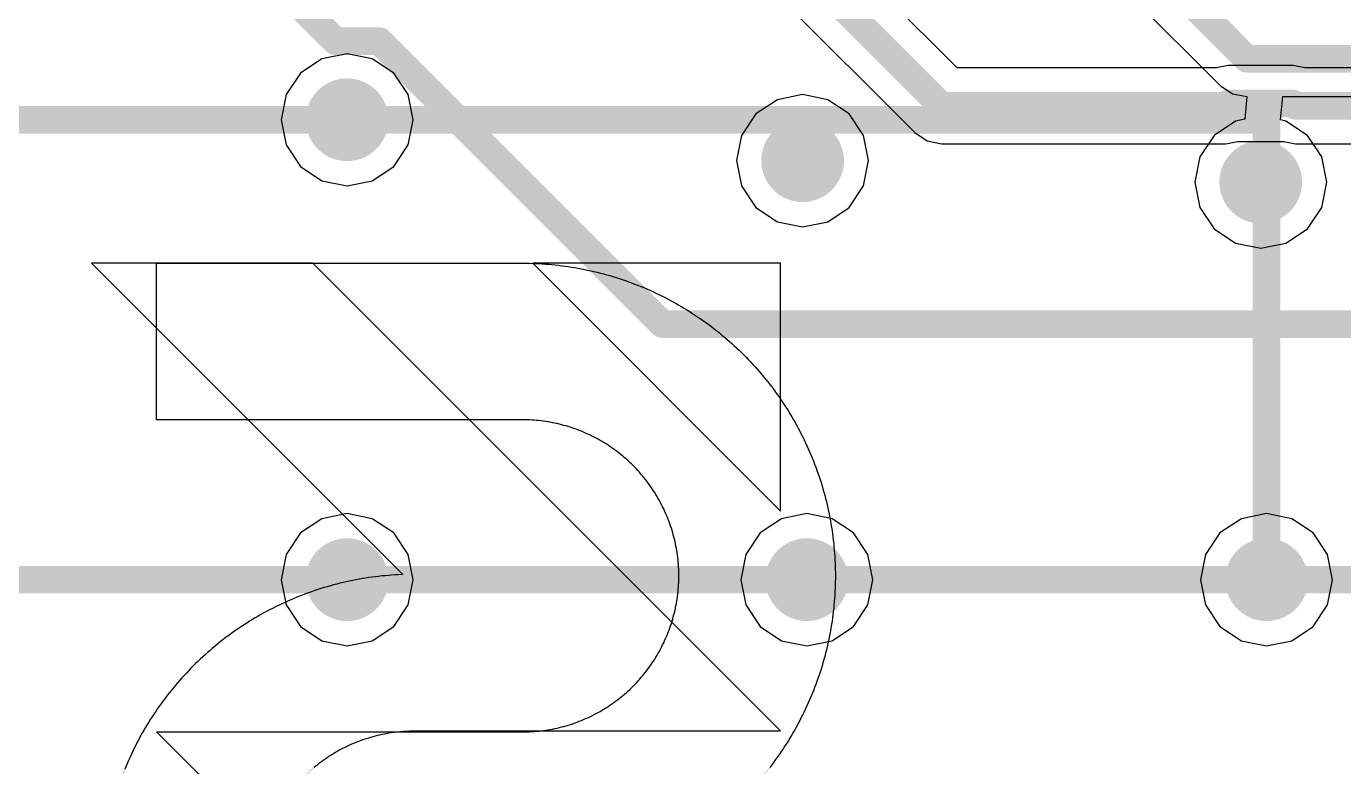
# Model space of a CAD drawing. Extents: x 17 to 262, y 47 to 156.
# Drawn here: x 118.26 to 125.42, y 51.48 to 55.51 of the extents above; entities that cross this region are included whole.
import ezdxf

# ---------------------------------------------------------------- set-up
doc = ezdxf.new("R2010")
doc.units = 0
doc.layers.get('0').update_dxf_attribs({"linetype": 'CONTINUOUS'})
for name, color, linetype in [('BOTTOMLAYER', 5, 'CONTINUOUS'), ('BOTTOMOVERLAY', 54, 'CONTINUOUS'), ('BOTTOMSOLDER', 6, 'CONTINUOUS'), ('MIDLAYER1', 16, 'CONTINUOUS'), ('MIDLAYER2', 76, 'CONTINUOUS'), ('MULTILAYER', 9, 'CONTINUOUS'), ('TOPLAYER', 1, 'CONTINUOUS'), ('TOPOVERLAY', 2, 'CONTINUOUS'), ('VIAHOLELAYER', 16, 'CONTINUOUS')]:
    doc.layers.add(name, color=color, linetype=linetype)

# ---------------------------------------------------------------- blocks, each defined once
blk = doc.blocks.new('3DR_SMALL_B_1')
at = {"layer": 'BOTTOMOVERLAY'}
for p, q in [((-3.4876, 0.1447), (-3.4979, 0.1375)), ((-3.4775, 0.1521), (-3.4876, 0.1447)), ((-3.4674, 0.1597), (-3.4775, 0.1521)), ((-3.4575, 0.1674), (-3.4674, 0.1597)), ((-3.4476, 0.1753), (-3.4575, 0.1674)), ((-3.4379, 0.1833), (-3.4476, 0.1753)), ((-2.4369, 0.1275), (-2.4296, 0.1437)), ((-2.4296, 0.1437), (-2.4224, 0.16)), ((-2.4224, 0.16), (-2.4154, 0.1764)), ((-2.4154, 0.1764), (-2.4086, 0.1929)), ((-3.6061, 0.0736), (-3.6175, 0.0681)), ((-3.5949, 0.0792), (-3.6061, 0.0736)), ((-3.5838, 0.085), (-3.5949, 0.0792)), ((-3.5727, 0.091), (-3.5838, 0.085)), ((-3.5617, 0.0972), (-3.5727, 0.091)), ((-3.5508, 0.1035), (-3.5617, 0.0972)), ((-3.5401, 0.11), (-3.5508, 0.1035)), ((-3.5294, 0.1166), (-3.5401, 0.11)), ((-3.5188, 0.1234), (-3.5294, 0.1166)), ((-3.5083, 0.1304), (-3.5188, 0.1234)), ((-3.4979, 0.1375), (-3.5083, 0.1304)), ((-2.4679, 0.0633), (-2.4599, 0.0792)), ((-2.4599, 0.0792), (-2.4521, 0.0952)), ((-2.4521, 0.0952), (-2.4444, 0.1113)), ((-2.4444, 0.1113), (-2.4369, 0.1275)), ((-3.82, 0.0012), (-3.8324, -0.0011)), ((-3.8077, 0.0037), (-3.82, 0.0012)), ((-3.7954, 0.0064), (-3.8077, 0.0037)), ((-3.7832, 0.0093), (-3.7954, 0.0064)), ((-3.771, 0.0123), (-3.7832, 0.0093)), ((-3.7588, 0.0156), (-3.771, 0.0123)), ((-3.7467, 0.019), (-3.7588, 0.0156)), ((-3.7346, 0.0225), (-3.7467, 0.019)), ((-3.7226, 0.0263), (-3.7346, 0.0225)), ((-3.7107, 0.0303), (-3.7226, 0.0263)), ((-3.6988, 0.0344), (-3.7107, 0.0303)), ((-3.687, 0.0387), (-3.6988, 0.0344)), ((-3.6752, 0.0431), (-3.687, 0.0387)), ((-3.6635, 0.0478), (-3.6752, 0.0431)), ((-3.6519, 0.0526), (-3.6635, 0.0478)), ((-3.6403, 0.0576), (-3.6519, 0.0526)), ((-3.6289, 0.0627), (-3.6403, 0.0576)), ((-3.6175, 0.0681), (-3.6289, 0.0627)), ((-2.5104, -0.015), (-2.5016, 0.0005)), ((-2.5016, 0.0005), (-2.4929, 0.0161)), ((-2.4929, 0.0161), (-2.4844, 0.0317)), ((-2.4844, 0.0317), (-2.4761, 0.0475)), ((-2.4761, 0.0475), (-2.4679, 0.0633)), ((-3.9811, -0.0145), (-5.9732, -0.0145)), ((-5.9732, -0.0145), (-3.4313, -2.5565)), ((-3.97, -0.0144), (-3.9811, -0.0145)), ((-3.9811, -0.0145), (-3.9811, -0.0145)), ((-3.9811, -0.0145), (-3.9811, -0.0145)), ((-3.9574, -0.0141), (-3.97, -0.0144)), ((-3.9449, -0.0136), (-3.9574, -0.0141)), ((-3.9323, -0.013), (-3.9449, -0.0136)), ((-3.9197, -0.0121), (-3.9323, -0.013)), ((-3.9072, -0.0111), (-3.9197, -0.0121)), ((-3.8947, -0.0099), (-3.9072, -0.0111)), ((-3.8822, -0.0085), (-3.8947, -0.0099)), ((-3.8697, -0.0069), (-3.8822, -0.0085)), ((-3.8572, -0.0052), (-3.8697, -0.0069)), ((-3.8448, -0.0032), (-3.8572, -0.0052)), ((-3.8324, -0.0011), (-3.8448, -0.0032)), ((-2.5473, -0.076), (-2.5379, -0.0609)), ((-2.5379, -0.0609), (-2.5286, -0.0457)), ((-2.5286, -0.0457), (-2.5194, -0.0304)), ((-2.5194, -0.0304), (-2.5104, -0.015)), ((-2.597, -0.1499), (-2.5868, -0.1353)), ((-2.5868, -0.1353), (-2.5767, -0.1206)), ((-2.5767, -0.1206), (-2.5667, -0.1058)), ((-2.5667, -0.1058), (-2.557, -0.0909)), ((-2.557, -0.0909), (-2.5473, -0.076)), ((-2.6505, -0.2211), (-2.6395, -0.2071)), ((-2.6395, -0.2071), (-2.6287, -0.193)), ((-2.6287, -0.193), (-2.618, -0.1787)), ((-2.618, -0.1787), (-2.6074, -0.1644)), ((-2.6074, -0.1644), (-2.597, -0.1499)), ((-2.7076, -0.2895), (-2.6959, -0.276)), ((-2.6959, -0.276), (-2.6844, -0.2625)), ((-2.6844, -0.2625), (-2.6729, -0.2488)), ((-2.6729, -0.2488), (-2.6616, -0.235)), ((-2.6616, -0.235), (-2.6505, -0.2211)), ((-2.7808, -0.3674), (-2.7683, -0.3547)), ((-2.7683, -0.3547), (-2.7559, -0.3419)), ((-2.7559, -0.3419), (-2.7436, -0.329)), ((-2.7436, -0.329), (-2.7315, -0.3159)), ((-2.7315, -0.3159), (-2.7195, -0.3028)), ((-2.7195, -0.3028), (-2.7076, -0.2895)), ((-2.8587, -0.4405), (-2.8454, -0.4287)), ((-2.8454, -0.4287), (-2.8323, -0.4167)), ((-2.8323, -0.4167), (-2.8192, -0.4046)), ((-2.8192, -0.4046), (-2.8063, -0.3923)), ((-2.8063, -0.3923), (-2.7935, -0.3799)), ((-2.7935, -0.3799), (-2.7808, -0.3674)), ((-2.9411, -0.5087), (-2.9271, -0.4977)), ((-2.9271, -0.4977), (-2.9132, -0.4865)), ((-2.9132, -0.4865), (-2.8994, -0.4753)), ((-2.8994, -0.4753), (-2.8857, -0.4638)), ((-2.8857, -0.4638), (-2.8722, -0.4523)), ((-2.8722, -0.4523), (-2.8587, -0.4405)), ((-3.0424, -0.5814), (-3.0276, -0.5715)), ((-3.0276, -0.5715), (-3.0129, -0.5614)), ((-3.0129, -0.5614), (-2.9983, -0.5512)), ((-2.9983, -0.5512), (-2.9838, -0.5408)), ((-2.9838, -0.5408), (-2.9695, -0.5302)), ((-2.9695, -0.5302), (-2.9552, -0.5195)), ((-2.9552, -0.5195), (-2.9411, -0.5087)), ((-3.1487, -0.6466), (-3.1332, -0.6378)), ((-3.1332, -0.6378), (-3.1178, -0.6288)), ((-3.1178, -0.6288), (-3.1025, -0.6196)), ((-3.1025, -0.6196), (-3.0873, -0.6103)), ((-3.0873, -0.6103), (-3.0722, -0.6009)), ((-3.0722, -0.6009), (-3.0572, -0.5912)), ((-3.0572, -0.5912), (-3.0424, -0.5814)), ((-3.2919, -0.7186), (-3.2756, -0.7113)), ((-3.2756, -0.7113), (-3.2595, -0.7038)), ((-3.2595, -0.7038), (-3.2434, -0.6961)), ((-3.2434, -0.6961), (-3.2274, -0.6883)), ((-3.2274, -0.6883), (-3.2115, -0.6803)), ((-3.2115, -0.6803), (-3.1957, -0.6721)), ((-3.1957, -0.6721), (-3.1799, -0.6638)), ((-3.1799, -0.6638), (-3.1642, -0.6553)), ((-3.1642, -0.6553), (-3.1487, -0.6466)), ((-3.4922, -0.7931), (-3.4751, -0.7879)), ((-3.4751, -0.7879), (-3.4582, -0.7824)), ((-3.4582, -0.7824), (-3.4412, -0.7769)), ((-3.4412, -0.7769), (-3.4244, -0.7711)), ((-3.4244, -0.7711), (-3.4076, -0.7651)), ((-3.4076, -0.7651), (-3.3908, -0.759)), ((-3.3908, -0.759), (-3.3742, -0.7527)), ((-3.3742, -0.7527), (-3.3576, -0.7462)), ((-3.3576, -0.7462), (-3.341, -0.7396)), ((-3.341, -0.7396), (-3.3246, -0.7328)), ((-3.3246, -0.7328), (-3.3082, -0.7258)), ((-3.3082, -0.7258), (-3.2919, -0.7186)), ((-3.8416, -0.8598), (-3.8238, -0.8582)), ((-3.8238, -0.8582), (-3.8061, -0.8564)), ((-3.8061, -0.8564), (-3.7884, -0.8544)), ((-3.7884, -0.8544), (-3.7707, -0.8523)), ((-3.7707, -0.8523), (-3.753, -0.85)), ((-3.753, -0.85), (-3.7354, -0.8475)), ((-3.7354, -0.8475), (-3.7178, -0.8448)), ((-3.7178, -0.8448), (-3.7002, -0.8419)), ((-3.7002, -0.8419), (-3.6826, -0.8388)), ((-3.6826, -0.8388), (-3.6651, -0.8356)), ((-3.6651, -0.8356), (-3.6476, -0.8322)), ((-3.6476, -0.8322), (-3.6302, -0.8285)), ((-3.6302, -0.8285), (-3.6128, -0.8247)), ((-3.6128, -0.8247), (-3.5954, -0.8208)), ((-3.5954, -0.8208), (-3.5781, -0.8166)), ((-3.5781, -0.8166), (-3.5608, -0.8123)), ((-3.5608, -0.8123), (-3.5436, -0.8077)), ((-3.5436, -0.8077), (-3.5264, -0.803)), ((-3.5264, -0.803), (-3.5092, -0.7982)), ((-3.5092, -0.7982), (-3.4922, -0.7931)), ((-3.9189, -0.8648), (-3.9187, -0.8646)), ((-3.9189, -0.8649), (-3.9189, -0.8648)), ((-3.9189, -0.8651), (-3.9189, -0.8649)), ((-3.9189, -0.8652), (-3.9189, -0.8651)), ((-3.9189, -0.8653), (-3.9189, -0.8652)), ((-3.9187, -0.8655), (-3.9189, -0.8653)), ((-3.9187, -0.8646), (-3.9185, -0.8645)), ((-2.2277, -2.5565), (-3.9187, -0.8655)), ((-3.9185, -0.8645), (-3.9185, -0.8645)), ((-3.9185, -0.8645), (-3.9183, -0.8645)), ((-3.9183, -0.8644), (-3.9127, -0.8642)), ((-3.9183, -0.8645), (-3.9183, -0.8644)), ((-3.9127, -0.8642), (-3.8949, -0.8634)), ((-3.8949, -0.8634), (-3.8771, -0.8624)), ((-3.8771, -0.8624), (-3.8593, -0.8612)), ((-3.8593, -0.8612), (-3.8416, -0.8598)), ((-3.4313, -2.5565), (-2.2277, -2.5565))]:
    blk.add_line(p, q, dxfattribs=at)
at = {"layer": 'BOTTOMOVERLAY', "const_width": 0.00119}
for points in [[(-3.1342, 0.8337, -0.413408), (-3.9811, -0.0139)], [(-2.2819, 0.8337, -0.402614), (-3.9183, -0.8651)]]:
    blk.add_lwpolyline(points, format="xyb", dxfattribs=at)
for points in [[(-3.4316, -2.5571), (-5.9747, -0.0139)], [(-3.9811, -0.0139), (-5.9747, -0.0139)], [(-2.2263, -2.5571), (-3.9183, -0.8651)], [(-4.6257, -2.5571), (-5.9748, -1.208)], [(-5.9748, -1.208), (-5.9748, -2.5571)], [(-4.6257, -2.5571), (-5.9748, -2.5571)], [(-2.2263, -2.5571), (-3.4316, -2.5571)]]:
    blk.add_lwpolyline(points, dxfattribs=at)
at = {"layer": 'BOTTOMOVERLAY', "const_width": 0.000592}
for points in [[(-5.975, -0.0139, 1), (-5.9744, -0.0139, 1)], [(-5.975, -0.0139, 1), (-5.9744, -0.0139, 1)], [(-3.9814, -0.0139, 1), (-3.9808, -0.0139, 1)], [(-3.9814, -0.0139, 1), (-3.9808, -0.0139, 1)], [(-3.9186, -0.8651, 1), (-3.918, -0.8651, 1)], [(-3.9186, -0.8651, 1), (-3.918, -0.8651, 1)], [(-5.9751, -1.208, 1), (-5.9745, -1.208, 1)], [(-5.9751, -1.208, 1), (-5.9745, -1.208, 1)], [(-5.9751, -2.5571, 1), (-5.9745, -2.5571, 1)], [(-5.9751, -2.5571, 1), (-5.9745, -2.5571, 1)], [(-4.626, -2.5571, 1), (-4.6254, -2.5571, 1)], [(-4.626, -2.5571, 1), (-4.6254, -2.5571, 1)], [(-3.4319, -2.5571, 1), (-3.4313, -2.5571, 1)], [(-3.4319, -2.5571, 1), (-3.4313, -2.5571, 1)], [(-2.2266, -2.5571, 1), (-2.226, -2.5571, 1)], [(-2.2266, -2.5571, 1), (-2.226, -2.5571, 1)]]:
    blk.add_lwpolyline(points, format="xyb", close=True, dxfattribs=at)
at = {"layer": 'BOTTOMSOLDER'}
for p, q in [((-4.6272, -2.5565), (-5.9742, -1.2095)), ((-5.9742, -1.2095), (-5.9742, -2.5565)), ((-5.9742, -2.5565), (-4.6272, -2.5565))]:
    blk.add_line(p, q, dxfattribs=at)
blk = doc.blocks.new('3DR_SMALL_2')
at = {"layer": 'TOPOVERLAY'}
for p, q in [((3.2919, 1.7054), (3.2919, 2.5565)), ((3.2919, 2.5565), (5.2843, 2.5565)), ((5.2843, 2.5565), (5.3002, 2.5564)), ((5.2843, 2.5565), (5.2843, 2.5565)), ((5.3002, 2.5564), (5.3181, 2.5561)), ((5.3181, 2.5561), (5.3359, 2.5556)), ((5.3359, 2.5556), (5.3537, 2.555)), ((5.3537, 2.555), (5.3715, 2.5542)), ((5.3715, 2.5542), (5.3892, 2.5531)), ((5.3892, 2.5531), (5.407, 2.5519)), ((5.407, 2.5519), (5.4248, 2.5505)), ((5.4248, 2.5505), (5.4425, 2.5489)), ((5.4425, 2.5489), (5.4602, 2.5472)), ((5.4602, 2.5472), (5.478, 2.5452)), ((5.478, 2.5452), (5.4956, 2.5431)), ((5.4956, 2.5431), (5.5133, 2.5407)), ((5.5133, 2.5407), (5.5309, 2.5382)), ((5.5309, 2.5382), (5.5485, 2.5355)), ((5.5485, 2.5355), (5.5661, 2.5327)), ((5.5661, 2.5327), (5.5837, 2.5296)), ((5.5837, 2.5296), (5.6012, 2.5264)), ((5.6012, 2.5264), (5.6187, 2.5229)), ((5.6187, 2.5229), (5.6361, 2.5193)), ((5.6361, 2.5193), (5.6535, 2.5155)), ((5.6535, 2.5155), (5.6709, 2.5115)), ((5.6709, 2.5115), (5.6882, 2.5074)), ((5.6882, 2.5074), (5.7055, 2.503)), ((5.7055, 2.503), (5.7227, 2.4985)), ((5.7227, 2.4985), (5.7399, 2.4938)), ((5.7399, 2.4938), (5.757, 2.4889)), ((5.757, 2.4889), (5.7741, 2.4839)), ((5.7741, 2.4839), (5.7911, 2.4786)), ((5.7911, 2.4786), (5.8081, 2.4732)), ((5.8081, 2.4732), (5.825, 2.4676)), ((5.825, 2.4676), (5.8419, 2.4619)), ((5.8419, 2.4619), (5.8587, 2.4559)), ((5.8587, 2.4559), (5.8754, 2.4498)), ((5.8754, 2.4498), (5.8921, 2.4435)), ((5.8921, 2.4435), (5.9087, 2.437)), ((5.9087, 2.437), (5.9252, 2.4304)), ((5.9252, 2.4304), (5.9416, 2.4236)), ((5.9416, 2.4236), (5.958, 2.4166)), ((5.958, 2.4166), (5.9743, 2.4094)), ((5.9743, 2.4094), (5.9906, 2.4021)), ((5.9906, 2.4021), (6.0067, 2.3946)), ((6.0067, 2.3946), (6.0228, 2.3869)), ((6.0228, 2.3869), (6.0388, 2.3791)), ((6.0388, 2.3791), (6.0547, 2.3711)), ((6.0547, 2.3711), (6.0706, 2.3629)), ((6.0706, 2.3629), (6.0863, 2.3546)), ((6.0863, 2.3546), (6.102, 2.3461)), ((6.102, 2.3461), (6.1175, 2.3374)), ((6.1175, 2.3374), (6.133, 2.3286)), ((6.133, 2.3286), (6.1484, 2.3196)), ((6.1484, 2.3196), (6.1637, 2.3104)), ((6.1637, 2.3104), (6.1789, 2.3011)), ((6.1789, 2.3011), (6.1939, 2.2917)), ((6.1939, 2.2917), (6.2089, 2.282)), ((6.2089, 2.282), (6.2238, 2.2723)), ((6.2238, 2.2723), (6.2386, 2.2623)), ((6.2386, 2.2623), (6.2533, 2.2522)), ((6.2533, 2.2522), (6.2679, 2.242)), ((6.2679, 2.242), (6.2823, 2.2316)), ((6.2823, 2.2316), (6.2967, 2.221)), ((6.2967, 2.221), (6.3109, 2.2104)), ((6.3109, 2.2104), (6.3251, 2.1995)), ((6.3251, 2.1995), (6.3391, 2.1885)), ((6.3391, 2.1885), (6.353, 2.1774)), ((6.353, 2.1774), (6.3668, 2.1661)), ((6.3668, 2.1661), (6.3804, 2.1547)), ((6.3804, 2.1547), (6.394, 2.1431)), ((6.394, 2.1431), (6.4074, 2.1314)), ((6.4074, 2.1314), (6.4207, 2.1195)), ((6.4207, 2.1195), (6.4339, 2.1075)), ((6.4339, 2.1075), (6.4469, 2.0954)), ((6.4469, 2.0954), (6.4599, 2.0832)), ((6.4599, 2.0832), (6.4727, 2.0708)), ((6.4727, 2.0708), (6.4853, 2.0582)), ((6.4853, 2.0582), (6.4978, 2.0456)), ((6.4978, 2.0456), (6.5102, 2.0328)), ((6.5102, 2.0328), (6.5225, 2.0199)), ((6.5225, 2.0199), (6.5346, 2.0068)), ((6.5346, 2.0068), (6.5466, 1.9936)), ((6.5466, 1.9936), (6.5585, 1.9803)), ((6.5585, 1.9803), (6.5702, 1.9669)), ((6.5702, 1.9669), (6.5818, 1.9534)), ((6.5818, 1.9534), (6.5932, 1.9397)), ((6.5932, 1.9397), (6.6045, 1.9259)), ((6.6045, 1.9259), (6.6156, 1.912)), ((6.6156, 1.912), (6.6266, 1.898)), ((6.6266, 1.898), (6.6374, 1.8838)), ((6.6374, 1.8838), (6.6481, 1.8696)), ((6.6481, 1.8696), (6.6587, 1.8552)), ((6.6587, 1.8552), (6.6691, 1.8408)), ((6.6691, 1.8408), (6.6793, 1.8262)), ((6.6793, 1.8262), (6.6894, 1.8115)), ((6.6894, 1.8115), (6.6993, 1.7967)), ((6.6993, 1.7967), (6.7091, 1.7819)), ((6.7091, 1.7819), (6.7188, 1.7669)), ((6.7188, 1.7669), (6.7282, 1.7518)), ((6.7282, 1.7518), (6.7375, 1.7366)), ((6.7375, 1.7366), (6.7467, 1.7213)), ((6.7467, 1.7213), (6.7557, 1.7059)), ((5.2843, 1.7054), (3.2919, 1.7054)), ((5.296, 1.7053), (5.2843, 1.7054)), ((5.2843, 1.7054), (5.2843, 1.7054)), ((5.2843, 1.7054), (5.2843, 1.7054)), ((5.2843, 1.7054), (5.2843, 1.7054)), ((5.3085, 1.705), (5.296, 1.7053)), ((5.3211, 1.7045), (5.3085, 1.705)), ((5.3337, 1.7039), (5.3211, 1.7045)), ((5.3462, 1.703), (5.3337, 1.7039)), ((5.3588, 1.702), (5.3462, 1.703)), ((5.3713, 1.7008), (5.3588, 1.702)), ((5.3838, 1.6994), (5.3713, 1.7008)), ((5.3963, 1.6978), (5.3838, 1.6994)), ((5.4087, 1.6961), (5.3963, 1.6978)), ((5.4212, 1.6941), (5.4087, 1.6961)), ((5.4336, 1.692), (5.4212, 1.6941)), ((5.4459, 1.6897), (5.4336, 1.692)), ((5.4583, 1.6872), (5.4459, 1.6897)), ((5.4706, 1.6845), (5.4583, 1.6872)), ((5.4828, 1.6816), (5.4706, 1.6845)), ((5.495, 1.6786), (5.4828, 1.6816)), ((5.5072, 1.6753), (5.495, 1.6786)), ((5.5193, 1.6719), (5.5072, 1.6753)), ((5.5314, 1.6684), (5.5193, 1.6719)), ((5.5434, 1.6646), (5.5314, 1.6684)), ((5.5553, 1.6606), (5.5434, 1.6646)), ((5.5672, 1.6565), (5.5553, 1.6606)), ((5.579, 1.6522), (5.5672, 1.6565)), ((5.5908, 1.6478), (5.579, 1.6522)), ((5.6025, 1.6431), (5.5908, 1.6478)), ((6.7557, 1.7059), (6.7645, 1.6904)), ((6.7645, 1.6904), (6.7732, 1.6749)), ((6.7732, 1.6749), (6.7817, 1.6592)), ((6.7817, 1.6592), (6.79, 1.6435)), ((5.6141, 1.6383), (5.6025, 1.6431)), ((5.6257, 1.6333), (5.6141, 1.6383)), ((5.6371, 1.6282), (5.6257, 1.6333)), ((5.6485, 1.6228), (5.6371, 1.6282)), ((5.6599, 1.6173), (5.6485, 1.6228)), ((5.6711, 1.6117), (5.6599, 1.6173)), ((5.6822, 1.6059), (5.6711, 1.6117)), ((5.6933, 1.5999), (5.6822, 1.6059)), ((5.7043, 1.5937), (5.6933, 1.5999)), ((5.7152, 1.5874), (5.7043, 1.5937)), ((5.7259, 1.5809), (5.7152, 1.5874)), ((5.7366, 1.5743), (5.7259, 1.5809)), ((6.79, 1.6435), (6.7982, 1.6276)), ((6.7982, 1.6276), (6.8062, 1.6117)), ((6.8062, 1.6117), (6.814, 1.5957)), ((6.814, 1.5957), (6.8217, 1.5797)), ((6.8217, 1.5797), (6.8292, 1.5635)), ((5.7472, 1.5675), (5.7366, 1.5743)), ((5.7577, 1.5605), (5.7472, 1.5675)), ((5.7681, 1.5534), (5.7577, 1.5605)), ((5.7784, 1.5462), (5.7681, 1.5534)), ((5.7885, 1.5387), (5.7784, 1.5462)), ((5.7986, 1.5312), (5.7885, 1.5387)), ((5.8085, 1.5235), (5.7986, 1.5312)), ((5.8184, 1.5156), (5.8085, 1.5235)), ((5.8281, 1.5076), (5.8184, 1.5156)), ((5.8377, 1.4995), (5.8281, 1.5076)), ((6.8292, 1.5635), (6.8365, 1.5473)), ((6.8365, 1.5473), (6.8437, 1.5309)), ((6.8437, 1.5309), (6.8506, 1.5146)), ((6.8506, 1.5146), (6.8575, 1.4981)), ((5.8471, 1.4912), (5.8377, 1.4995)), ((5.8565, 1.4828), (5.8471, 1.4912)), ((5.8657, 1.4742), (5.8565, 1.4828)), ((5.8748, 1.4655), (5.8657, 1.4742)), ((5.8838, 1.4567), (5.8748, 1.4655)), ((5.8926, 1.4477), (5.8838, 1.4567)), ((5.9013, 1.4386), (5.8926, 1.4477)), ((5.9099, 1.4294), (5.9013, 1.4386)), ((6.8575, 1.4981), (6.8641, 1.4816)), ((6.8641, 1.4816), (6.8706, 1.465)), ((6.8706, 1.465), (6.8769, 1.4483)), ((6.8769, 1.4483), (6.883, 1.4316)), ((5.9183, 1.4201), (5.9099, 1.4294)), ((5.9266, 1.4106), (5.9183, 1.4201)), ((5.9347, 1.401), (5.9266, 1.4106)), ((5.9427, 1.3913), (5.9347, 1.401)), ((5.9506, 1.3815), (5.9427, 1.3913)), ((5.9583, 1.3715), (5.9506, 1.3815)), ((5.9658, 1.3615), (5.9583, 1.3715)), ((5.9732, 1.3513), (5.9658, 1.3615)), ((6.883, 1.4316), (6.8889, 1.4148)), ((6.8889, 1.4148), (6.8947, 1.3979)), ((6.8947, 1.3979), (6.9003, 1.381)), ((6.9003, 1.381), (6.9057, 1.3641)), ((6.9057, 1.3641), (6.911, 1.347)), ((5.9805, 1.341), (5.9732, 1.3513)), ((5.9876, 1.3306), (5.9805, 1.341)), ((5.9946, 1.3201), (5.9876, 1.3306)), ((6.0014, 1.3095), (5.9946, 1.3201)), ((6.008, 1.2989), (6.0014, 1.3095)), ((6.0145, 1.2881), (6.008, 1.2989)), ((6.911, 1.347), (6.916, 1.3299)), ((6.916, 1.3299), (6.9209, 1.3128)), ((6.9209, 1.3128), (6.9256, 1.2956)), ((6.9256, 1.2956), (6.9301, 1.2784)), ((6.0208, 1.2772), (6.0145, 1.2881)), ((6.0269, 1.2662), (6.0208, 1.2772)), ((6.0329, 1.2552), (6.0269, 1.2662)), ((6.0388, 1.244), (6.0329, 1.2552)), ((6.0444, 1.2328), (6.0388, 1.244)), ((6.0499, 1.2214), (6.0444, 1.2328)), ((6.0553, 1.21), (6.0499, 1.2214)), ((6.9301, 1.2784), (6.9345, 1.2611)), ((6.9345, 1.2611), (6.9386, 1.2438)), ((6.9386, 1.2438), (6.9426, 1.2264)), ((6.9426, 1.2264), (6.9464, 1.209)), ((6.0604, 1.1986), (6.0553, 1.21)), ((6.0654, 1.187), (6.0604, 1.1986)), ((6.0702, 1.1754), (6.0654, 1.187)), ((6.0749, 1.1637), (6.0702, 1.1754)), ((6.0793, 1.1519), (6.0749, 1.1637)), ((6.0836, 1.1401), (6.0793, 1.1519)), ((6.9464, 1.209), (6.95, 1.1916)), ((6.95, 1.1916), (6.9534, 1.1741)), ((6.9534, 1.1741), (6.9567, 1.1566)), ((6.9567, 1.1566), (6.9597, 1.139)), ((6.0877, 1.1282), (6.0836, 1.1401)), ((6.0917, 1.1163), (6.0877, 1.1282)), ((6.0954, 1.1043), (6.0917, 1.1163)), ((6.099, 1.0922), (6.0954, 1.1043)), ((6.1024, 1.0801), (6.099, 1.0922)), ((6.1057, 1.0679), (6.1024, 1.0801)), ((6.9597, 1.139), (6.9626, 1.1215)), ((6.9626, 1.1215), (6.9653, 1.1038)), ((6.9653, 1.1038), (6.9678, 1.0862)), ((6.9678, 1.0862), (6.9702, 1.0686)), ((6.1087, 1.0557), (6.1057, 1.0679)), ((6.1116, 1.0435), (6.1087, 1.0557)), ((6.1143, 1.0312), (6.1116, 1.0435)), ((6.1168, 1.0188), (6.1143, 1.0312)), ((6.1191, 1.0065), (6.1168, 1.0188)), ((6.1212, 0.9941), (6.1191, 1.0065)), ((6.9702, 1.0686), (6.9723, 1.0509)), ((6.9723, 1.0509), (6.9743, 1.0332)), ((6.9743, 1.0332), (6.976, 1.0154)), ((6.976, 1.0154), (6.9776, 0.9977)), ((6.1232, 0.9816), (6.1212, 0.9941)), ((6.1249, 0.9692), (6.1232, 0.9816)), ((6.1265, 0.9567), (6.1249, 0.9692)), ((6.1279, 0.9442), (6.1265, 0.9567)), ((6.1291, 0.9317), (6.1279, 0.9442)), ((6.1301, 0.9191), (6.1291, 0.9317)), ((6.9776, 0.9977), (6.979, 0.9799)), ((6.979, 0.9799), (6.9802, 0.9622)), ((6.9802, 0.9622), (6.9812, 0.9444)), ((6.9812, 0.9444), (6.9821, 0.9266)), ((6.131, 0.9066), (6.1301, 0.9191)), ((6.1316, 0.894), (6.131, 0.9066)), ((6.1321, 0.8814), (6.1316, 0.894)), ((6.1324, 0.8689), (6.1321, 0.8814)), ((6.1325, 0.8572), (6.1324, 0.8689)), ((6.9821, 0.9266), (6.9827, 0.9088)), ((6.9827, 0.9088), (6.9832, 0.891)), ((6.9832, 0.891), (6.9835, 0.8732)), ((6.9835, 0.8732), (6.9836, 0.8572)), ((6.1291, 0.7827), (6.1301, 0.7952)), ((6.1301, 0.7952), (6.131, 0.8077)), ((6.131, 0.8077), (6.1316, 0.8203)), ((6.1316, 0.8203), (6.1321, 0.8329)), ((6.1321, 0.8329), (6.1324, 0.8455)), ((6.1324, 0.8455), (6.1325, 0.8572)), ((6.1325, 0.8572), (6.1324, 0.8572)), ((6.1324, 0.8572), (6.1324, 0.8572)), ((6.1324, 0.8572), (6.1324, 0.8572)), ((6.1324, 0.8572), (6.1325, 0.8572)), ((6.9821, 0.788), (6.9812, 0.7702)), ((6.9827, 0.8058), (6.9821, 0.788)), ((6.9832, 0.8236), (6.9827, 0.8058)), ((6.9835, 0.8414), (6.9832, 0.8236)), ((6.9836, 0.8572), (6.9835, 0.8414)), ((6.9836, 0.8572), (6.9836, 0.8572)), ((6.9836, 0.8572), (6.9836, 0.8572)), ((6.9836, 0.8572), (6.9836, 0.8572)), ((6.9836, 0.8572), (6.9836, 0.8572)), ((6.9836, 0.8572), (6.9836, 0.8572)), ((6.1191, 0.7079), (6.1212, 0.7203)), ((6.1212, 0.7203), (6.1232, 0.7327)), ((6.1232, 0.7327), (6.1249, 0.7451)), ((6.1249, 0.7451), (6.1265, 0.7576)), ((6.1265, 0.7576), (6.1279, 0.7701)), ((6.1279, 0.7701), (6.1291, 0.7827)), ((6.9776, 0.7169), (6.976, 0.6991)), ((6.979, 0.7346), (6.9776, 0.7169)), ((6.9802, 0.7524), (6.979, 0.7346)), ((6.9812, 0.7702), (6.9802, 0.7524)), ((6.1024, 0.6343), (6.1057, 0.6464)), ((6.1057, 0.6464), (6.1087, 0.6586)), ((6.1087, 0.6586), (6.1116, 0.6709)), ((6.1116, 0.6709), (6.1143, 0.6832)), ((6.1143, 0.6832), (6.1168, 0.6955)), ((6.1168, 0.6955), (6.1191, 0.7079)), ((6.9702, 0.646), (6.9678, 0.6283)), ((6.9723, 0.6637), (6.9702, 0.646)), ((6.9743, 0.6814), (6.9723, 0.6637)), ((6.976, 0.6991), (6.9743, 0.6814)), ((6.0793, 0.5624), (6.0836, 0.5742)), ((6.0836, 0.5742), (6.0877, 0.5861)), ((6.0877, 0.5861), (6.0917, 0.5981)), ((6.0917, 0.5981), (6.0954, 0.6101)), ((6.0954, 0.6101), (6.099, 0.6221)), ((6.099, 0.6221), (6.1024, 0.6343)), ((6.9597, 0.5755), (6.9567, 0.5579)), ((6.9626, 0.5931), (6.9597, 0.5755)), ((6.9653, 0.6107), (6.9626, 0.5931)), ((6.9678, 0.6283), (6.9653, 0.6107)), ((6.0499, 0.4929), (6.0553, 0.5043)), ((6.0553, 0.5043), (6.0604, 0.5158)), ((6.0604, 0.5158), (6.0654, 0.5273)), ((6.0654, 0.5273), (6.0702, 0.539)), ((6.0702, 0.539), (6.0749, 0.5506)), ((6.0749, 0.5506), (6.0793, 0.5624)), ((6.9464, 0.5055), (6.9426, 0.4881)), ((6.95, 0.5229), (6.9464, 0.5055)), ((6.9534, 0.5404), (6.95, 0.5229)), ((6.9567, 0.5579), (6.9534, 0.5404)), ((6.0145, 0.4263), (6.0208, 0.4372)), ((6.0208, 0.4372), (6.027, 0.4481)), ((6.027, 0.4481), (6.0329, 0.4592)), ((6.0329, 0.4592), (6.0388, 0.4704)), ((6.0388, 0.4704), (6.0444, 0.4816)), ((6.0444, 0.4816), (6.0499, 0.4929)), ((6.9301, 0.4361), (6.9256, 0.4189)), ((6.9345, 0.4534), (6.9301, 0.4361)), ((6.9386, 0.4707), (6.9345, 0.4534)), ((6.9426, 0.4881), (6.9386, 0.4707)), ((5.9658, 0.3529), (5.9733, 0.3631)), ((5.9733, 0.3631), (5.9805, 0.3734)), ((5.9805, 0.3734), (5.9876, 0.3837)), ((5.9876, 0.3837), (5.9946, 0.3942)), ((5.9946, 0.3942), (6.0014, 0.4048)), ((6.0014, 0.4048), (6.008, 0.4155)), ((6.008, 0.4155), (6.0145, 0.4263)), ((6.911, 0.3675), (6.9057, 0.3504)), ((6.916, 0.3845), (6.911, 0.3675)), ((6.9209, 0.4017), (6.916, 0.3845)), ((6.9256, 0.4189), (6.9209, 0.4017)), ((5.9099, 0.285), (5.9183, 0.2943)), ((5.9183, 0.2943), (5.9266, 0.3038)), ((5.9266, 0.3038), (5.9347, 0.3134)), ((5.9347, 0.3134), (5.9427, 0.3231)), ((5.9427, 0.3231), (5.9506, 0.3329)), ((5.9506, 0.3329), (5.9583, 0.3429)), ((5.9583, 0.3429), (5.9658, 0.3529)), ((6.8889, 0.2997), (6.883, 0.2829)), ((6.8947, 0.3165), (6.8889, 0.2997)), ((6.9003, 0.3335), (6.8947, 0.3165)), ((6.9057, 0.3504), (6.9003, 0.3335)), ((5.8281, 0.2068), (5.8377, 0.2149)), ((5.8377, 0.2149), (5.8472, 0.2232)), ((5.8472, 0.2232), (5.8565, 0.2316)), ((5.8565, 0.2316), (5.8657, 0.2402)), ((5.8657, 0.2402), (5.8748, 0.2489)), ((5.8748, 0.2489), (5.8838, 0.2577)), ((5.8838, 0.2577), (5.8926, 0.2667)), ((5.8926, 0.2667), (5.9013, 0.2758)), ((5.9013, 0.2758), (5.9099, 0.285)), ((6.8574, 0.2164), (6.8506, 0.1999)), ((6.8641, 0.2329), (6.8574, 0.2164)), ((6.8706, 0.2495), (6.8641, 0.2329)), ((6.8769, 0.2662), (6.8706, 0.2495)), ((6.883, 0.2829), (6.8769, 0.2662)), ((5.7367, 0.1401), (5.7473, 0.1469)), ((5.7473, 0.1469), (5.7577, 0.1539)), ((5.7577, 0.1539), (5.7681, 0.161)), ((5.7681, 0.161), (5.7784, 0.1682)), ((5.7784, 0.1682), (5.7886, 0.1756)), ((5.7886, 0.1756), (5.7986, 0.1832)), ((5.7986, 0.1832), (5.8086, 0.1909)), ((5.8086, 0.1909), (5.8184, 0.1988)), ((5.8184, 0.1988), (5.8281, 0.2068)), ((6.8291, 0.1509), (6.8216, 0.1348)), ((6.8365, 0.1672), (6.8291, 0.1509)), ((6.8436, 0.1835), (6.8365, 0.1672)), ((6.8506, 0.1999), (6.8436, 0.1835)), ((5.6025, 0.0713), (5.6142, 0.0761)), ((5.6142, 0.0761), (5.6257, 0.0811)), ((5.6257, 0.0811), (5.6372, 0.0862)), ((5.6372, 0.0862), (5.6486, 0.0916)), ((5.6486, 0.0916), (5.6599, 0.097)), ((5.6599, 0.097), (5.6711, 0.1027)), ((5.6711, 0.1027), (5.6823, 0.1085)), ((5.6823, 0.1085), (5.6933, 0.1145)), ((5.6933, 0.1145), (5.7043, 0.1207)), ((5.7043, 0.1207), (5.7152, 0.127)), ((5.7152, 0.127), (5.726, 0.1335)), ((5.726, 0.1335), (5.7367, 0.1401)), ((6.7981, 0.0868), (6.79, 0.071)), ((6.8061, 0.1027), (6.7981, 0.0868)), ((6.814, 0.1187), (6.8061, 0.1027)), ((6.8216, 0.1348), (6.814, 0.1187)), ((5.8347, -2.533), (3.2928, 0.009)), ((3.2928, 0.009), (5.2849, 0.009)), ((5.2849, 0.009), (5.296, 0.0091)), ((5.2849, 0.009), (5.2849, 0.009)), ((5.2849, 0.009), (5.2849, 0.009)), ((5.296, 0.0091), (5.3086, 0.0094)), ((5.3086, 0.0094), (5.3212, 0.0099)), ((5.3212, 0.0099), (5.3337, 0.0105)), ((5.3337, 0.0105), (5.3463, 0.0114)), ((5.3463, 0.0114), (5.3588, 0.0124)), ((5.3588, 0.0124), (5.3714, 0.0136)), ((5.3714, 0.0136), (5.3839, 0.015)), ((5.3839, 0.015), (5.3963, 0.0166)), ((5.3963, 0.0166), (5.4088, 0.0183)), ((5.4088, 0.0183), (5.4212, 0.0203)), ((5.4212, 0.0203), (5.4336, 0.0224)), ((5.4336, 0.0224), (5.446, 0.0247)), ((5.446, 0.0247), (5.4583, 0.0272)), ((5.4583, 0.0272), (5.4706, 0.0299)), ((5.4706, 0.0299), (5.4829, 0.0328)), ((5.4829, 0.0328), (5.4951, 0.0358)), ((5.4951, 0.0358), (5.5072, 0.0391)), ((5.5072, 0.0391), (5.5193, 0.0425)), ((5.5193, 0.0425), (5.5314, 0.046)), ((5.5314, 0.046), (5.5434, 0.0498)), ((5.5434, 0.0498), (5.5554, 0.0537)), ((5.5554, 0.0537), (5.5672, 0.0579)), ((5.5672, 0.0579), (5.5791, 0.0622)), ((5.5791, 0.0622), (5.5908, 0.0666)), ((5.5908, 0.0666), (5.6025, 0.0713)), ((6.7556, 0.0085), (6.7466, -0.0069)), ((6.7644, 0.024), (6.7556, 0.0085)), ((6.7731, 0.0395), (6.7644, 0.024)), ((6.7816, 0.0552), (6.7731, 0.0395)), ((6.79, 0.071), (6.7816, 0.0552)), ((6.7091, -0.0674), (6.6993, -0.0823)), ((6.7187, -0.0525), (6.7091, -0.0674)), ((6.7282, -0.0374), (6.7187, -0.0525)), ((6.7375, -0.0222), (6.7282, -0.0374)), ((6.7466, -0.0069), (6.7375, -0.0222)), ((6.6586, -0.1409), (6.6481, -0.1552)), ((6.669, -0.1264), (6.6586, -0.1409)), ((6.6793, -0.1118), (6.669, -0.1264)), ((6.6894, -0.0971), (6.6793, -0.1118)), ((6.6993, -0.0823), (6.6894, -0.0971)), ((6.6374, -0.1695), (6.6265, -0.1836)), ((6.6481, -0.1552), (6.6374, -0.1695))]:
    blk.add_line(p, q, dxfattribs=at)
at = {"layer": 'TOPOVERLAY', "const_width": 0.00119}
for points in [[(3.2913, 2.5571), (5.2843, 2.5571)], [(3.2913, 1.7048), (3.2913, 2.5571)], [(3.2913, 1.7048), (5.2843, 1.7048)], [(3.2913, 0.0096), (5.2849, 0.0096)], [(3.2913, 0.0096), (5.8345, -2.5336)]]:
    blk.add_lwpolyline(points, dxfattribs=at)
at = {"layer": 'TOPOVERLAY', "const_width": 0.000592}
for points in [[(3.291, 2.5571, 1), (3.2916, 2.5571, 1)], [(3.291, 2.5571, 1), (3.2916, 2.5571, 1)], [(5.284, 2.5571, 1), (5.2846, 2.5571, 1)], [(5.284, 2.5571, 1), (5.2846, 2.5571, 1)], [(3.291, 1.7048, 1), (3.2916, 1.7048, 1)], [(3.291, 1.7048, 1), (3.2916, 1.7048, 1)], [(5.284, 1.7048, 1), (5.2846, 1.7048, 1)], [(5.284, 1.7048, 1), (5.2846, 1.7048, 1)], [(6.1315, 0.8572, 1), (6.1321, 0.8572, 1)], [(6.1315, 0.8572, 1), (6.1321, 0.8572, 1)], [(6.9839, 0.8572, 1), (6.9845, 0.8572, 1)], [(6.9839, 0.8572, 1), (6.9845, 0.8572, 1)], [(3.291, 0.0096, 1), (3.2916, 0.0096, 1)], [(3.291, 0.0096, 1), (3.2916, 0.0096, 1)], [(5.2846, 0.0096, 1), (5.2852, 0.0096, 1)], [(5.2846, 0.0096, 1), (5.2852, 0.0096, 1)]]:
    blk.add_lwpolyline(points, format="xyb", close=True, dxfattribs=at)
at = {"layer": 'TOPOVERLAY', "const_width": 0.00119}
for points in [[(5.2843, 2.5571, -0.413574), (6.9842, 0.8572)], [(5.2843, 1.7048, -0.41358), (6.1318, 0.8572)], [(6.1318, 0.8572, -0.413408), (5.2849, 0.0096)], [(6.9842, 0.8572, -0.402614), (5.3477, -0.8416)]]:
    blk.add_lwpolyline(points, format="xyb", dxfattribs=at)

msp = doc.modelspace()

# ---------------------------------------------------------------- linework, layer by layer
at = {"layer": 'BOTTOMLAYER', "const_width": 0.225}
for points in [[(119.8875, 55, 1), (120.1125, 55, 1)], [(122.3644, 54.7775, 1), (122.5894, 54.7775, 1)], [(124.8555, 54.661, 1), (125.0805, 54.661, 1)], [(119.8875, 52.5, 1), (120.1125, 52.5, 1)], [(122.3875, 52.5, 1), (122.6125, 52.5, 1)], [(124.8875, 52.5, 1), (125.1125, 52.5, 1)]]:
    msp.add_lwpolyline(points, format="xyb", close=True, dxfattribs=at)
at = {"layer": 'MIDLAYER1'}
for p, q in [((122.4038, 57.5292), (124.7471, 55.1859)), ((119.8627, 55.3316), (119.7462, 55.2538)), ((120, 55.3589), (119.8627, 55.3316)), ((120.1373, 55.3316), (120, 55.3589)), ((120.2538, 55.2538), (120.1373, 55.3316)), ((119.7462, 55.2538), (119.6684, 55.1373)), ((120.3316, 55.1373), (120.2538, 55.2538)), ((124.7471, 55.1859), (124.7471, 55.1859)), ((124.7471, 55.1859), (124.8139, 55.1413)), ((119.6684, 55.1373), (119.6411, 55)), ((120.3589, 55), (120.3316, 55.1373)), ((122.3396, 55.109), (122.2231, 55.0312)), ((122.4769, 55.1364), (122.3396, 55.109)), ((122.6143, 55.109), (122.4769, 55.1364)), ((122.7307, 55.0312), (122.6143, 55.109)), ((124.8139, 55.1413), (124.8927, 55.1256)), ((124.8927, 55.1256), (124.8824, 55.0029)), ((125.0751, 54.9986), (125.0876, 55.1256)), ((125.0876, 55.1256), (130.8458, 55.1256)), ((122.2231, 55.0312), (122.1453, 54.9148)), ((122.8085, 54.9148), (122.7307, 55.0312)), ((119.6411, 55), (119.6684, 54.8627)), ((120.3316, 54.8627), (120.3589, 55)), ((124.8307, 54.9926), (124.7142, 54.9148)), ((124.8824, 55.0029), (124.8307, 54.9926)), ((125.1053, 54.9926), (125.0751, 54.9986)), ((125.2218, 54.9148), (125.1053, 54.9926)), ((122.1453, 54.9148), (122.118, 54.7775)), ((122.8358, 54.7775), (122.8085, 54.9148)), ((124.7142, 54.9148), (124.6364, 54.7984)), ((125.2996, 54.7984), (125.2218, 54.9148)), ((119.6684, 54.8627), (119.7462, 54.7462)), ((120.2538, 54.7462), (120.3316, 54.8627)), ((124.6364, 54.7984), (124.6091, 54.661)), ((125.3269, 54.661), (125.2996, 54.7984)), ((119.7462, 54.7462), (119.8627, 54.6684)), ((120.1373, 54.6684), (120.2538, 54.7462)), ((122.118, 54.7775), (122.1453, 54.6401)), ((122.8085, 54.6401), (122.8358, 54.7775)), ((119.8627, 54.6684), (120, 54.6411)), ((120, 54.6411), (120.1373, 54.6684)), ((124.6091, 54.661), (124.6364, 54.5237)), ((125.2996, 54.5237), (125.3269, 54.661)), ((122.1453, 54.6401), (122.2231, 54.5237)), ((122.7307, 54.5237), (122.8085, 54.6401)), ((122.2231, 54.5237), (122.3396, 54.4459)), ((122.6143, 54.4459), (122.7307, 54.5237)), ((124.6364, 54.5237), (124.7142, 54.4072)), ((125.2218, 54.4072), (125.2996, 54.5237)), ((122.3396, 54.4459), (122.4769, 54.4186)), ((122.4769, 54.4186), (122.6143, 54.4459)), ((124.7142, 54.4072), (124.8307, 54.3294)), ((125.1053, 54.3294), (125.2218, 54.4072)), ((124.8307, 54.3294), (124.968, 54.3021)), ((124.968, 54.3021), (125.1053, 54.3294)), ((119.8627, 52.8316), (119.7462, 52.7538)), ((120, 52.8589), (119.8627, 52.8316)), ((120.1373, 52.8316), (120, 52.8589)), ((120.2538, 52.7538), (120.1373, 52.8316)), ((122.3627, 52.8316), (122.2462, 52.7538)), ((122.5, 52.8589), (122.3627, 52.8316)), ((122.6373, 52.8316), (122.5, 52.8589)), ((122.7538, 52.7538), (122.6373, 52.8316)), ((124.8627, 52.8316), (124.7462, 52.7538)), ((125, 52.8589), (124.8627, 52.8316)), ((125.1373, 52.8316), (125, 52.8589)), ((125.2538, 52.7538), (125.1373, 52.8316)), ((119.7462, 52.7538), (119.6684, 52.6373)), ((120.3316, 52.6373), (120.2538, 52.7538)), ((122.2462, 52.7538), (122.1684, 52.6373)), ((122.8316, 52.6373), (122.7538, 52.7538)), ((124.7462, 52.7538), (124.6684, 52.6373)), ((125.3316, 52.6373), (125.2538, 52.7538)), ((119.6684, 52.6373), (119.6411, 52.5)), ((120.3589, 52.5), (120.3316, 52.6373)), ((122.1684, 52.6373), (122.1411, 52.5)), ((122.8589, 52.5), (122.8316, 52.6373)), ((124.6684, 52.6373), (124.6411, 52.5)), ((125.3589, 52.5), (125.3316, 52.6373)), ((119.6411, 52.5), (119.6684, 52.3627)), ((120.3316, 52.3627), (120.3589, 52.5)), ((122.1411, 52.5), (122.1684, 52.3627)), ((122.8316, 52.3627), (122.8589, 52.5)), ((124.6411, 52.5), (124.6684, 52.3627)), ((125.3316, 52.3627), (125.3589, 52.5)), ((119.6684, 52.3627), (119.7462, 52.2462)), ((120.2538, 52.2462), (120.3316, 52.3627)), ((122.1684, 52.3627), (122.2462, 52.2462)), ((122.7538, 52.2462), (122.8316, 52.3627)), ((124.6684, 52.3627), (124.7462, 52.2462)), ((125.2538, 52.2462), (125.3316, 52.3627)), ((119.7462, 52.2462), (119.8627, 52.1684)), ((120.1373, 52.1684), (120.2538, 52.2462)), ((122.2462, 52.2462), (122.3627, 52.1684)), ((122.6373, 52.1684), (122.7538, 52.2462)), ((124.7462, 52.2462), (124.8627, 52.1684)), ((125.1373, 52.1684), (125.2538, 52.2462)), ((119.8627, 52.1684), (120, 52.1411)), ((120, 52.1411), (120.1373, 52.1684)), ((122.3627, 52.1684), (122.5, 52.1411)), ((122.5, 52.1411), (122.6373, 52.1684)), ((124.8627, 52.1684), (125, 52.1411)), ((125, 52.1411), (125.1373, 52.1684))]:
    msp.add_line(p, q, dxfattribs=at)
at = {"layer": 'MIDLAYER1', "const_width": 0.15}
for points in [[(122.5495, 57.6748), (124.8927, 55.3316)], [(118.364, 57), (119.937, 55.427)], [(119.937, 55.427), (120.1769, 55.427)], [(120.1769, 55.427), (121.7149, 53.8889)], [(124.8927, 55.3316), (130.8458, 55.3316)], [(121.7149, 53.8889), (126.5494, 53.8889)]]:
    msp.add_lwpolyline(points, dxfattribs=at)
at = {"layer": 'MIDLAYER1'}
for points, const_width in [([(119.8995, 55.427, 1), (119.9745, 55.427, 1)], 0.075), ([(119.8995, 55.427, 1), (119.9745, 55.427, 1)], 0.075), ([(120.1394, 55.427, 1), (120.2144, 55.427, 1)], 0.075), ([(120.1394, 55.427, 1), (120.2144, 55.427, 1)], 0.075), ([(124.8552, 55.3316, 1), (124.9302, 55.3316, 1)], 0.075), ([(124.8552, 55.3316, 1), (124.9302, 55.3316, 1)], 0.075), ([(119.8875, 55, 1), (120.1125, 55, 1)], 0.225), ([(122.3644, 54.7775, 1), (122.5894, 54.7775, 1)], 0.225), ([(124.8555, 54.661, 1), (125.0805, 54.661, 1)], 0.225), ([(121.6774, 53.8889, 1), (121.7524, 53.8889, 1)], 0.075), ([(121.6774, 53.8889, 1), (121.7524, 53.8889, 1)], 0.075), ([(119.8875, 52.5, 1), (120.1125, 52.5, 1)], 0.225), ([(122.3875, 52.5, 1), (122.6125, 52.5, 1)], 0.225), ([(124.8875, 52.5, 1), (125.1125, 52.5, 1)], 0.225)]:
    msp.add_lwpolyline(points, format="xyb", close=True, dxfattribs=dict(at, const_width=const_width))
at = {"layer": 'MIDLAYER2'}
for p, q in [((123.3179, 55.2814), (120.856, 57.7433)), ((120.5044, 57.5124), (123.087, 54.9298)), ((124.7277, 55.2814), (123.3179, 55.2814)), ((124.7911, 55.294), (124.7277, 55.2814)), ((125.1449, 55.294), (124.7911, 55.294)), ((125.2083, 55.2814), (125.1449, 55.294)), ((131.3681, 55.2814), (125.2083, 55.2814)), ((123.087, 54.9298), (123.1538, 54.8851)), ((123.1538, 54.8851), (123.2326, 54.8695)), ((123.2326, 54.8695), (123.2326, 54.8695)), ((123.2326, 54.8695), (124.7785, 54.8695)), ((124.7785, 54.8695), (124.8419, 54.8821)), ((124.8419, 54.8821), (125.0941, 54.8821)), ((125.0941, 54.8821), (125.1575, 54.8695)), ((125.1575, 54.8695), (126.8588, 54.8695))]:
    msp.add_line(p, q, dxfattribs=at)
at = {"layer": 'MIDLAYER2', "const_width": 0.15}
for points in [[(120.65, 57.658), (123.2326, 55.0754)], [(124.7785, 55.0754), (124.7911, 55.088)], [(124.7911, 55.088), (125.1449, 55.088)], [(125.1449, 55.088), (125.1575, 55.0754)], [(123.2326, 55.0754), (124.7785, 55.0754)], [(125.1575, 55.0754), (131.4534, 55.0754)]]:
    msp.add_lwpolyline(points, dxfattribs=at)
at = {"layer": 'MIDLAYER2'}
for points, const_width in [([(119.8875, 55, 1), (120.1125, 55, 1)], 0.225), ([(124.7536, 55.088, 1), (124.8286, 55.088, 1)], 0.075), ([(124.7536, 55.088, 1), (124.8286, 55.088, 1)], 0.075), ([(125.1074, 55.088, 1), (125.1824, 55.088, 1)], 0.075), ([(125.1074, 55.088, 1), (125.1824, 55.088, 1)], 0.075), ([(123.1951, 55.0754, 1), (123.2701, 55.0754, 1)], 0.075), ([(123.1951, 55.0754, 1), (123.2701, 55.0754, 1)], 0.075), ([(124.741, 55.0754, 1), (124.816, 55.0754, 1)], 0.075), ([(124.741, 55.0754, 1), (124.816, 55.0754, 1)], 0.075), ([(125.12, 55.0754, 1), (125.195, 55.0754, 1)], 0.075), ([(125.12, 55.0754, 1), (125.195, 55.0754, 1)], 0.075), ([(122.3644, 54.7775, 1), (122.5894, 54.7775, 1)], 0.225), ([(124.8555, 54.661, 1), (125.0805, 54.661, 1)], 0.225), ([(119.8875, 52.5, 1), (120.1125, 52.5, 1)], 0.225), ([(122.3875, 52.5, 1), (122.6125, 52.5, 1)], 0.225), ([(124.8875, 52.5, 1), (125.1125, 52.5, 1)], 0.225)]:
    msp.add_lwpolyline(points, format="xyb", close=True, dxfattribs=dict(at, const_width=const_width))
at = {"layer": 'MULTILAYER', "const_width": 0.225}
for points in [[(119.8875, 55, 1), (120.1125, 55, 1)], [(122.3644, 54.7775, 1), (122.5894, 54.7775, 1)], [(124.8555, 54.661, 1), (125.0805, 54.661, 1)], [(119.8875, 52.5, 1), (120.1125, 52.5, 1)], [(122.3875, 52.5, 1), (122.6125, 52.5, 1)], [(124.8875, 52.5, 1), (125.1125, 52.5, 1)]]:
    msp.add_lwpolyline(points, format="xyb", close=True, dxfattribs=at)
at = {"layer": 'TOPLAYER'}
for points, const_width in [([(119.8875, 55, 1), (120.1125, 55, 1)], 0.225), ([(124.9625, 55, 1), (125.0375, 55, 1)], 0.075), ([(124.9625, 55, 1), (125.0375, 55, 1)], 0.075), ([(122.3644, 54.7775, 1), (122.5894, 54.7775, 1)], 0.225), ([(124.8555, 54.661, 1), (125.0805, 54.661, 1)], 0.225), ([(119.8875, 52.5, 1), (120.1125, 52.5, 1)], 0.225), ([(122.3875, 52.5, 1), (122.6125, 52.5, 1)], 0.225), ([(124.8875, 52.5, 1), (125.1125, 52.5, 1)], 0.225), ([(124.9625, 52.5, 1), (125.0375, 52.5, 1)], 0.075), ([(124.9625, 52.5, 1), (125.0375, 52.5, 1)], 0.075), ([(124.9625, 52.5, 1), (125.0375, 52.5, 1)], 0.075)]:
    msp.add_lwpolyline(points, format="xyb", close=True, dxfattribs=dict(at, const_width=const_width))
at = {"layer": 'TOPLAYER', "const_width": 0.15}
for points in [[(102.5, 55), (125, 55)], [(125, 52.5), (125, 55)], [(105, 52.5), (125, 52.5)], [(125, 52.5), (130, 52.5)]]:
    msp.add_lwpolyline(points, dxfattribs=at)
at = {"layer": 'VIAHOLELAYER', "const_width": 0.1}
for points in [[(119.95, 55, 1), (120.05, 55, 1)], [(122.4269, 54.7775, 1), (122.5269, 54.7775, 1)], [(124.918, 54.661, 1), (125.018, 54.661, 1)], [(119.95, 52.5, 1), (120.05, 52.5, 1)], [(122.45, 52.5, 1), (122.55, 52.5, 1)], [(124.95, 52.5, 1), (125.05, 52.5, 1)]]:
    msp.add_lwpolyline(points, format="xyb", close=True, dxfattribs=at)

# ---------------------------------------------------------------- block references
at = {"rotation": 180}
msp.add_blockref('3DR_SMALL_B_1', (116.3828, 51.6636), dxfattribs=at)
msp.add_blockref('3DR_SMALL_2', (115.6716, 51.6636))

doc.saveas('drawing.dxf')
